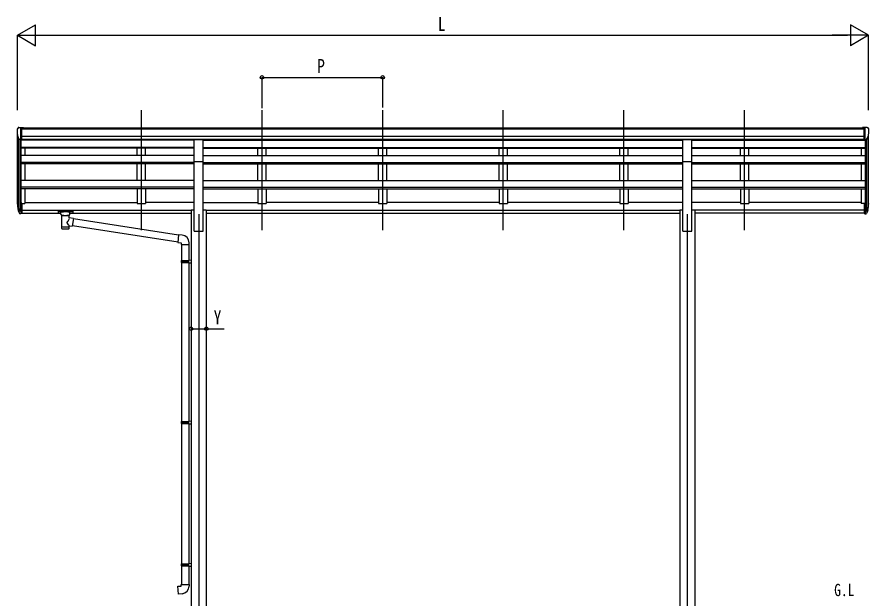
# Model space of a CAD drawing. Units: millimetres, scale not verified. Extents: x -10512 to 10512, y -7425 to 7425.
# Drawn here: x -4011 to 1045, y -4826 to -1370 of the extents above; entities that cross this region are included whole.
import ezdxf
from ezdxf.enums import TextEntityAlignment as Align

# ---------------------------------------------------------------- set-up
doc = ezdxf.new("R2010")
doc.units = ezdxf.units.MM
doc.header["$LTSCALE"] = 40
for name, color, linetype in [('0-2_USER1', 3, 'Continuous'), ('0-3_YKK_12', 2, 'Continuous'), ('0-4_YKK_13', 4, 'Continuous'), ('0-5_YKK_A1', 4, 'Continuous'), ('0-6_YKK_D', 6, 'Continuous')]:
    doc.layers.add(name, color=color, linetype=linetype)
doc.styles.add('ＭＳ ゴシック', font='')
doc.styles.get('ＭＳ ゴシック').set_extended_font_data('MS Gothic')

msp = doc.modelspace()

# ---------------------------------------------------------------- linework, layer by layer
at = {"layer": '0-3_YKK_12'}
for p, q in [((-3273.12, -2635.05), (-3273.12, -1923.83)), ((-2557.12, -2635.05), (-2557.12, -1923.83)), ((-1841.12, -2635.05), (-1841.12, -1923.83)), ((-1125.12, -2635.05), (-1125.12, -1923.83)), ((-409.12, -2635.05), (-409.12, -1923.83)), ((306.88, -2635.05), (306.88, -1923.83)), ((-2933.12, -2541.26), (-2933.12, -5612.11)), ((-33.12, -2541.26), (-33.12, -5588.69))]:
    msp.add_line(p, q, dxfattribs=at)
at = {"layer": '0-4_YKK_13'}
for p, q in [((-4011.12, -2036.05), (-4011.12, -2036.68)), ((-4004.21, -2027.24), (-4008.28, -2033.05)), ((-4001.12, -2026.68), (-4003.46, -2026.82)), ((-4001.12, -2026.68), (-3982.62, -2026.68)), ((-3989.12, -2099.66), (-3989.12, -2026.68)), ((-3982.62, -2026.68), (-3972.62, -2026.76)), ((-3982.62, -2098.66), (-3982.62, -2026.68)), ((-3972.62, -2028.28), (-3972.62, -2026.76)), ((1016.38, -2026.68), (1006.38, -2026.76)), ((1006.38, -2028.28), (1006.38, -2026.76)), ((1016.38, -2098.66), (1016.38, -2026.68)), ((1034.88, -2026.68), (1016.38, -2026.68)), ((1022.88, -2099.66), (1022.88, -2026.68)), ((1034.88, -2026.68), (1037.21, -2026.82)), ((1037.97, -2027.24), (1042.03, -2033.05)), ((1044.88, -2036.05), (1044.88, -2036.68)), ((-3996.75, -2097.85), (-4006.02, -2081.78)), ((-3989.12, -2099.66), (-3994.33, -2099.34)), ((-3982.62, -2098.66), (-3989.12, -2098.66)), ((-2960.62, -2096.7), (-2905.62, -2096.7)), ((-2960.62, -2228.62), (-2960.62, -2096.7)), ((-2905.62, -2228.62), (-2905.62, -2096.7)), ((-60.62, -2096.7), (-5.62, -2096.7)), ((-60.62, -2228.62), (-60.62, -2096.7)), ((-5.62, -2228.62), (-5.62, -2096.7)), ((1016.38, -2098.66), (1022.88, -2098.66)), ((1022.88, -2099.66), (1028.09, -2099.34)), ((1030.5, -2097.85), (1039.78, -2081.78)), ((-2960.62, -2228.62), (-2905.62, -2228.62)), ((-60.62, -2228.62), (-5.62, -2228.62)), ((-3989.12, -2475.96), (-3989.12, -2537.85)), ((-3982.62, -2475.96), (-3989.12, -2475.96)), ((-3982.62, -2475.96), (-3982.62, -2537.03)), ((1016.38, -2475.96), (1016.38, -2537.03)), ((1016.38, -2475.96), (1022.88, -2475.96)), ((1022.88, -2475.96), (1022.88, -2537.85)), ((-4006.73, -2502), (-3996.57, -2521.17)), ((-3995.56, -2519.92), (-4005.31, -2501.51)), ((-4004.15, -2518.86), (-3996.57, -2536.35)), ((-3989.12, -2520.67), (-3994.26, -2520.67)), ((-3989.12, -2522.67), (-3993.97, -2522.67)), ((-3982.62, -2514.27), (-3989.12, -2514.27)), ((-3982.62, -2519.67), (-3989.12, -2519.67)), ((-3767.62, -2522.74), (-3767.62, -2533.5)), ((-3767.62, -2522.93), (-3767.62, -2524.47)), ((-3765.62, -2522.07), (-3682.62, -2522.07)), ((-3765.62, -2524.25), (-3682.62, -2524.25)), ((-3680.62, -2522.74), (-3680.62, -2533.5)), ((1016.38, -2514.27), (1022.88, -2514.27)), ((1016.38, -2519.67), (1022.88, -2519.67)), ((1022.88, -2520.67), (1028.01, -2520.67)), ((1022.88, -2522.67), (1027.72, -2522.67)), ((1029.31, -2519.92), (1039.06, -2501.51)), ((1040.48, -2502), (1030.32, -2521.17)), ((1037.9, -2518.86), (1030.32, -2536.35)), ((-3989.12, -2537.85), (-3993.97, -2537.85)), ((-3982.62, -2537.03), (-3989.12, -2537.03)), ((-3765.62, -2534.16), (-3751.12, -2534.16)), ((-3751.12, -2540.97), (-3751.12, -2530.69)), ((-3747.02, -2545.47), (-3747.04, -2625.76)), ((-3701.22, -2563.04), (-3701.22, -2545.46)), ((-3676, -2566.95), (-3701.22, -2563.04)), ((-3697.12, -2540.97), (-3697.12, -2530.69)), ((-3697.12, -2534.16), (-3682.62, -2534.16)), ((-3676, -2566.95), (-3683.02, -2612.21)), ((-3052.16, -2665.79), (-3676.31, -2568.96)), ((1016.38, -2537.03), (1022.88, -2537.03)), ((1022.88, -2537.85), (1027.72, -2537.85)), ((-3701.21, -2625.76), (-3701.22, -2609.13)), ((-3701.22, -2609.39), (-3683.02, -2612.21)), ((-3055.83, -2707.73), (-3682.75, -2610.47)), ((-3031.4, -2665.57), (-3052.24, -2663.75)), ((-3036.32, -2721.32), (-2990.32, -2721.32)), ((-3034.32, -2721.32), (-3034.32, -2815.32)), ((-2992.32, -2721.32), (-2992.32, -2812.76)), ((-2990.32, -2721.32), (-2990.32, -2710.4)), ((-3036.32, -2817.32), (-3035.32, -2815.32)), ((-3036.32, -2817.32), (-2992.32, -2817.32)), ((-3036.32, -2817.32), (-3036.32, -2825.32)), ((-3036.32, -2825.32), (-2992.32, -2825.32)), ((-3036.32, -2825.32), (-3035.32, -2827.32)), ((-3035.32, -2815.32), (-2992.32, -2815.32)), ((-3035.32, -2827.32), (-2992.32, -2827.32)), ((-3034.32, -2827.32), (-3034.32, -3771.5)), ((-2996.8, -2817.32), (-2997.23, -2815.32)), ((-2994.32, -2812.82), (-2978.32, -2812.35)), ((-2994.32, -2814.82), (-2994.32, -2812.82)), ((-2994.32, -2814.82), (-2992.32, -2814.82)), ((-2994.32, -2829.82), (-2994.32, -2827.82)), ((-2994.32, -2829.82), (-2978.32, -2830.29)), ((-2992.32, -2829.87), (-2992.32, -3768.94)), ((-2978.32, -2812.35), (-2978.32, -2830.29)), ((-3036.32, -3773.5), (-3035.32, -3771.5)), ((-3036.32, -3773.5), (-2992.32, -3773.5)), ((-3036.32, -3773.5), (-3036.32, -3781.5)), ((-3036.32, -3781.5), (-2992.32, -3781.5)), ((-3036.32, -3781.5), (-3035.32, -3783.5)), ((-3035.32, -3771.5), (-2992.32, -3771.5)), ((-3035.32, -3783.5), (-2992.32, -3783.5)), ((-3034.32, -3783.5), (-3034.32, -4616.66)), ((-2996.8, -3773.5), (-2997.23, -3771.5)), ((-2994.32, -3769), (-2978.32, -3768.53)), ((-2994.32, -3771), (-2994.32, -3769)), ((-2994.32, -3771), (-2992.32, -3771)), ((-2994.32, -3786), (-2994.32, -3784)), ((-2994.32, -3786), (-2978.32, -3786.47)), ((-2992.32, -3786.06), (-2992.32, -4614.1)), ((-2978.32, -3768.53), (-2978.32, -3786.47)), ((-3036.32, -4618.66), (-3035.32, -4616.66)), ((-3036.32, -4618.66), (-2992.32, -4618.66)), ((-3036.32, -4618.66), (-3036.32, -4626.66)), ((-3036.32, -4626.66), (-2992.32, -4626.66)), ((-3036.32, -4626.66), (-3035.32, -4628.66)), ((-3035.32, -4616.66), (-2992.32, -4616.66)), ((-3035.32, -4628.66), (-2992.32, -4628.66)), ((-3034.32, -4628.66), (-3034.32, -4738.66)), ((-2996.8, -4618.66), (-2997.23, -4616.66)), ((-2994.32, -4614.16), (-2978.32, -4613.69)), ((-2994.32, -4616.16), (-2994.32, -4614.16)), ((-2994.32, -4616.16), (-2992.32, -4616.16)), ((-2994.32, -4631.16), (-2994.32, -4629.16)), ((-2994.32, -4631.16), (-2978.32, -4631.63)), ((-2992.32, -4631.22), (-2992.32, -4738.66)), ((-2978.32, -4613.69), (-2978.32, -4631.63)), ((-3036.32, -4738.66), (-2990.32, -4738.66)), ((-3036.32, -4748.66), (-3036.32, -4738.66)), ((-2990.32, -4738.66), (-2990.32, -4749.58))]:
    msp.add_line(p, q, dxfattribs=at)
for points in [[(-3767.62, -2522.74), (-3767.59, -2522.54), (-3767.5, -2522.4), (-3767.41, -2522.31), (-3767.3, -2522.25), (-3767.18, -2522.21), (-3766.89, -2522.14), (-3766.4, -2522.1), (-3765.86, -2522.08), (-3765.62, -2522.07)], [(-3682.62, -2522.07), (-3682.27, -2522.08), (-3681.74, -2522.1), (-3681.29, -2522.15), (-3680.99, -2522.23), (-3680.82, -2522.33), (-3680.7, -2522.47), (-3680.63, -2522.65), (-3680.62, -2522.74)], [(-3767.62, -2533.5), (-3767.59, -2533.69), (-3767.5, -2533.83), (-3767.41, -2533.92), (-3767.3, -2533.98), (-3767.18, -2534.03), (-3766.89, -2534.09), (-3766.4, -2534.14), (-3765.86, -2534.16), (-3765.62, -2534.16)], [(-3751.08, -2540.91), (-3751.11, -2541.27), (-3750.86, -2542.23), (-3750.34, -2543.11), (-3749.54, -2543.95), (-3748.43, -2544.75), (-3747.02, -2545.47)], [(-3701.22, -2545.46), (-3700.99, -2545.37), (-3699.64, -2544.63), (-3698.52, -2543.78), (-3697.77, -2542.92), (-3697.3, -2542.02), (-3697.13, -2541.13)], [(-3682.62, -2534.16), (-3682.27, -2534.16), (-3681.74, -2534.13), (-3681.29, -2534.08), (-3680.99, -2534), (-3680.82, -2533.9), (-3680.7, -2533.77), (-3680.63, -2533.59), (-3680.62, -2533.5)], [(-3052.24, -2663.75), (-3056.25, -2709.57), (-3036.32, -2711.32), (-3036.32, -2721.32)], [(-2996.8, -2817.32), (-2996.8, -2825.32), (-2997.23, -2827.32)], [(-2994.32, -2827.82), (-2992.32, -2827.82), (-2992.32, -2814.82)], [(-2996.8, -3773.5), (-2996.8, -3781.5), (-2997.23, -3783.5)], [(-2994.32, -3784), (-2992.32, -3784), (-2992.32, -3771)], [(-2996.8, -4618.66), (-2996.8, -4626.66), (-2997.23, -4628.66)], [(-2994.32, -4629.16), (-2992.32, -4629.16), (-2992.32, -4616.16)], [(-3031.4, -4794.41), (-3052.24, -4796.23), (-3056.25, -4750.41), (-3036.32, -4748.66)]]:
    msp.add_lwpolyline(points, dxfattribs=at)
for centre, radius, start, end in [((-4008.12, -2036.05), 3, 93, 180), ((-3809.12, -2036.68), 202, 180, 192.90261), ((-4003.4, -2027.82), 1, 93.5, 145), ((1037.15, -2027.82), 1, 35, 86.5), ((842.88, -2036.68), 202, 347.09739, 0), ((1041.88, -2036.05), 3, 0, 87), ((-3994.15, -2096.35), 3, 210, 266.5), ((1027.9, -2096.35), 3, 273.5, 330), ((-3920.46, -2479.83), 89.07, 174.49576, 194.41188), ((-3921.18, -2475.56), 88.05, 177.22392, 197.21071), ((954.93, -2475.56), 88.05, 342.78929, 2.77608), ((954.22, -2479.83), 89.07, 345.58812, 5.50424), ((-3875.91, -2482.78), 133.22, 183.27987, 195.71302), ((-3993.97, -2519.67), 3, 210, 270), ((-3994.26, -2519.17), 1.5, 210, 270), ((1027.72, -2519.67), 3, 270, 330), ((1028.01, -2519.17), 1.5, 270, 330), ((909.66, -2482.78), 133.22, 344.28698, 356.72013), ((-3993.97, -2534.85), 3, 210, 270), ((1027.72, -2534.85), 3, 270, 330), ((-3035.32, -2710.4), 45, 0, 85), ((-3035.32, -4749.58), 45, 275, 0)]:
    msp.add_arc(centre, radius, start, end, dxfattribs=at)
for centre, major_axis, ratio, start_param, end_param in [((-3765.62, -2524.47), (2, 0), 0.109601, 1.5707963, 3.1415927), ((-3724.12, -2530.69), (27, 0), 0.122176, 6.2831853, 9.424778), ((-3682.62, -2524.47), (2, 0), 0.109601, 0, 1.5707963), ((-3724.11, -2545.92), (-22.91, 0.42), 0.072511, 0.0008029, 1.5715993), ((-3724.11, -2547.55), (-22.91, 0.42), 0.072511, 0.0008029, 1.5715993), ((-3724.14, -2545.92), (22.92, 0.42), 0.07247, 4.71158, 6.2823764), ((-3724.14, -2547.55), (22.92, 0.42), 0.07247, 4.71158, 6.2823764), ((-3724.12, -2589.58), (-22.81, -26.62), 0.234429, 1.6855472, 3.1268519), ((-3713.12, -2540.97), (16, 0), 0.361356, 6.2636979, 6.2831853), ((-3724.12, -2625.76), (22.92, 0), 0.101955, 3.1415499, 6.2833984), ((-3724.12, -2613.32), (22.91, 0), 0.122865, 3.1415927, 6.2831853), ((-3721.57, -2586.94), (20.32, -22.25), 0.045535, 0.0389954, 1.3075346)]:
    msp.add_ellipse(centre, major_axis=major_axis, ratio=ratio, start_param=start_param, end_param=end_param, dxfattribs=at)
at = {"layer": '0-5_YKK_A1'}
for p, q in [((-4009.12, -2480.4), (-4009.12, -2065.03)), ((-3982.62, -2028.28), (1016.38, -2028.28)), ((-3982.62, -2033.63), (1016.38, -2033.63)), ((1042.88, -2480.4), (1042.88, -2065.03)), ((-4004.84, -2083.83), (-4004.84, -2502.4)), ((-3995.12, -2099.19), (-3995.12, -2520.4)), ((-3989.12, -2099.66), (-3989.12, -2475.96)), ((-2960.62, -2100.35), (-3989.12, -2100.35)), ((-3982.62, -2077.16), (1016.38, -2077.16)), ((-3982.62, -2094.83), (1016.38, -2094.83)), ((-2960.62, -2097.2), (-3982.62, -2097.2)), ((-3964.12, -2097.2), (-3964.12, -2100.35)), ((-3298.12, -2100.35), (-3298.12, -2097.2)), ((-3248.12, -2100.35), (-3248.12, -2097.2)), ((-2905.62, -2097.2), (-60.62, -2097.2)), ((-2905.62, -2100.35), (-60.62, -2100.35)), ((-2582.12, -2100.35), (-2582.12, -2097.2)), ((-2532.12, -2100.35), (-2532.12, -2097.2)), ((-1866.12, -2100.35), (-1866.12, -2097.2)), ((-1816.12, -2100.35), (-1816.12, -2097.2)), ((-1150.12, -2100.35), (-1150.12, -2097.2)), ((-1100.12, -2100.35), (-1100.12, -2097.2)), ((-434.12, -2100.35), (-434.12, -2097.2)), ((-384.12, -2100.35), (-384.12, -2097.2)), ((-5.62, -2097.32), (1016.38, -2097.32)), ((-5.62, -2100.35), (1022.88, -2100.35)), ((281.88, -2100.35), (281.88, -2097.32)), ((331.88, -2100.35), (331.88, -2097.32)), ((997.88, -2097.2), (997.88, -2100.35)), ((1022.88, -2099.66), (1022.88, -2475.96)), ((1028.88, -2099.19), (1028.88, -2520.4)), ((1038.59, -2083.83), (1038.59, -2502.4)), ((-2960.62, -2143.82), (-3989.12, -2143.82)), ((-2960.62, -2147.9), (-3989.12, -2147.9)), ((-3964.12, -2147.94), (-3964.12, -2192.92)), ((-3298.12, -2193.06), (-3298.12, -2147.9)), ((-3248.12, -2193.06), (-3248.12, -2147.9)), ((-2905.62, -2143.82), (-60.62, -2143.82)), ((-2905.62, -2147.9), (-60.62, -2147.9)), ((-2582.12, -2193.06), (-2582.12, -2147.9)), ((-2532.12, -2193.06), (-2532.12, -2147.9)), ((-1866.12, -2193.06), (-1866.12, -2147.9)), ((-1816.12, -2193.06), (-1816.12, -2147.9)), ((-1150.12, -2193.06), (-1150.12, -2147.9)), ((-1100.12, -2193.06), (-1100.12, -2147.9)), ((-434.12, -2193.06), (-434.12, -2147.9)), ((-384.12, -2193.06), (-384.12, -2147.9)), ((-5.62, -2143.82), (1022.88, -2143.82)), ((-5.62, -2147.9), (1022.88, -2147.9)), ((281.88, -2193.06), (281.88, -2147.9)), ((331.88, -2193.06), (331.88, -2147.9)), ((997.88, -2147.94), (997.88, -2192.92)), ((-2960.62, -2193.06), (-3989.12, -2193.06)), ((-2905.62, -2193.06), (-60.62, -2193.06)), ((-5.62, -2193.06), (1022.88, -2193.06)), ((-2960.62, -2233.79), (-3989.12, -2233.79)), ((-2960.62, -2235.28), (-3989.12, -2235.28)), ((-2960.62, -2242.08), (-3989.12, -2242.08)), ((-3964.12, -2242.11), (-3964.12, -2340.37)), ((-3298.12, -2340.37), (-3298.12, -2242.08)), ((-3248.12, -2340.37), (-3248.12, -2242.08)), ((-2960.62, -2641.26), (-2960.62, -2228.62)), ((-2905.62, -2641.26), (-2905.62, -2228.62)), ((-2905.62, -2233.79), (-60.62, -2233.79)), ((-2905.62, -2235.28), (-60.62, -2235.28)), ((-2905.62, -2242.08), (-60.62, -2242.08)), ((-2582.12, -2340.37), (-2582.12, -2242.08)), ((-2532.12, -2340.37), (-2532.12, -2242.08)), ((-1866.12, -2340.37), (-1866.12, -2242.08)), ((-1816.12, -2340.37), (-1816.12, -2242.08)), ((-1150.12, -2340.37), (-1150.12, -2242.08)), ((-1100.12, -2340.37), (-1100.12, -2242.08)), ((-434.12, -2340.37), (-434.12, -2242.08)), ((-384.12, -2340.37), (-384.12, -2242.08)), ((-60.62, -2641.26), (-60.62, -2228.62)), ((-5.62, -2641.26), (-5.62, -2228.62)), ((-5.62, -2233.79), (1022.88, -2233.79)), ((-5.62, -2235.28), (1022.88, -2235.28)), ((-5.62, -2242.08), (1022.88, -2242.08)), ((281.88, -2340.37), (281.88, -2242.08)), ((331.88, -2340.37), (331.88, -2242.08)), ((997.88, -2242.11), (997.88, -2340.37)), ((-2960.52, -2340.37), (-3989.12, -2340.37)), ((-2905.73, -2340.37), (-60.62, -2340.37)), ((-5.62, -2340.37), (1022.88, -2340.37)), ((-2960.46, -2379.58), (-3989.12, -2379.58)), ((-2960.54, -2381.06), (-3989.12, -2381.06)), ((-2960.53, -2390.71), (-3989.12, -2390.71)), ((-3964.12, -2390.63), (-3964.12, -2476.79)), ((-3298.12, -2390.71), (-3298.12, -2476.79)), ((-3248.12, -2390.71), (-3248.12, -2476.79)), ((-2905.79, -2379.58), (-60.62, -2379.58)), ((-2905.72, -2390.71), (-60.62, -2390.71)), ((-2905.7, -2381.06), (-60.62, -2381.06)), ((-2582.12, -2390.71), (-2582.12, -2476.79)), ((-2532.12, -2390.71), (-2532.12, -2476.79)), ((-1866.12, -2390.71), (-1866.12, -2476.79)), ((-1816.12, -2390.71), (-1816.12, -2476.79)), ((-1150.12, -2390.71), (-1150.12, -2476.79)), ((-1100.12, -2390.71), (-1100.12, -2476.79)), ((-434.12, -2390.71), (-434.12, -2476.79)), ((-384.12, -2390.71), (-384.12, -2476.79)), ((-5.62, -2379.58), (1022.88, -2379.58)), ((-5.62, -2381.06), (1022.88, -2381.06)), ((-5.62, -2390.71), (1022.88, -2390.71)), ((281.88, -2390.71), (281.88, -2476.79)), ((331.88, -2390.71), (331.88, -2476.79)), ((997.88, -2390.63), (997.88, -2476.79)), ((-3982.62, -2476.79), (-3964.12, -2476.79)), ((-3964.12, -2471.99), (-3298.12, -2471.99)), ((-3298.12, -2476.79), (-3248.12, -2476.79)), ((-2960.39, -2471.99), (-3248.12, -2471.99)), ((-2960.39, -2471.99), (-3248.12, -2471.99)), ((-2905.86, -2471.99), (-2582.12, -2471.99)), ((-2582.12, -2476.79), (-2532.12, -2476.79)), ((-1866.12, -2471.99), (-2532.12, -2471.99)), ((-1866.12, -2476.79), (-1816.12, -2476.79)), ((-1150.12, -2471.99), (-1816.12, -2471.99)), ((-1150.12, -2476.79), (-1100.12, -2476.79)), ((-434.12, -2471.99), (-1100.12, -2471.99)), ((-434.12, -2476.79), (-384.12, -2476.79)), ((-60.62, -2471.99), (-384.12, -2471.99)), ((281.88, -2471.99), (-5.62, -2471.99)), ((281.88, -2476.79), (331.88, -2476.79)), ((997.88, -2471.99), (331.88, -2471.99)), ((1016.38, -2476.79), (997.88, -2476.79)), ((-3982.62, -2516.12), (-2978.32, -2516.12)), ((-3982.62, -2517.48), (-2978.32, -2517.48)), ((-2978.32, -2514.88), (-2960.62, -2514.88)), ((-2978.32, -2514.88), (-2978.32, -5391.26)), ((-2905.62, -2514.88), (-2887.92, -2514.88)), ((-2887.92, -2514.88), (-2887.92, -5391.26)), ((-2887.92, -2516.3), (-78.45, -2516.3)), ((-2887.92, -2517.68), (-78.32, -2517.68)), ((-78.32, -2514.88), (-60.62, -2514.88)), ((-78.32, -2514.88), (-78.32, -5391.26)), ((-5.62, -2514.88), (12.08, -2514.88)), ((12.08, -2514.88), (12.08, -5391.26)), ((1016.38, -2517.68), (12.08, -2517.68)), ((1016.38, -2516.3), (12.2, -2516.3)), ((-3982.62, -2534.85), (-3751.12, -2534.85)), ((-3697.12, -2534.85), (-2978.32, -2534.85)), ((-2887.92, -2534.85), (-78.32, -2534.85)), ((1016.38, -2534.85), (12.08, -2534.85)), ((-2960.88, -2641.26), (-2905.88, -2641.26)), ((-60.62, -2641.26), (-5.62, -2641.26))]:
    msp.add_line(p, q, dxfattribs=at)
at = {"layer": '0-6_YKK_D'}
for p, q in [((-4009.12, -1478.28), (-3900.87, -1415.78)), ((-3900.87, -1540.78), (-3900.87, -1415.78)), ((1042.88, -1478.28), (934.62, -1415.78)), ((934.62, -1415.78), (934.62, -1540.78)), ((-4009.12, -1923.83), (-4009.12, -1477.28)), ((-4009.12, -1478.28), (-3900.87, -1540.78)), ((-4009.12, -1478.28), (-3792.62, -1478.28)), ((-3884.12, -1478.28), (917.88, -1478.28)), ((1042.88, -1478.28), (826.37, -1478.28)), ((1042.88, -1478.28), (934.62, -1540.78)), ((1042.88, -1923.83), (1042.88, -1477.28)), ((-2557.12, -1910.87), (-2557.12, -1727.28)), ((-2557.12, -1728.28), (-1841.12, -1728.28)), ((-1841.12, -1907.99), (-1841.12, -1727.28)), ((-2978.32, -3220.76), (-2978.32, -3219.76)), ((-2887.92, -3220.76), (-2887.92, -3219.76))]:
    msp.add_line(p, q, dxfattribs=at)
msp.add_lwpolyline([(-2978.32, -3220.76), (-2887.92, -3220.76), (-2782.09, -3220.76)], dxfattribs=at)
for centre in [(-2557.12, -1728.28), (-1841.12, -1728.28), (-2978.32, -3220.76), (-2887.92, -3220.76)]:
    msp.add_circle(centre, 10.62, dxfattribs=at)

# ---------------------------------------------------------------- texts
at = {"layer": '0-2_USER1', "style": 'ＭＳ ゴシック', "width": 0.8}
msp.add_text('G.L', height=73.31, dxfattribs=at).set_placement((838.55, -4830.66), align=Align.BOTTOM_LEFT)
at = {"layer": '0-6_YKK_D', "style": 'ＭＳ ゴシック', "width": 0.8}
for s, p in [('L', (-1513.12, -1477.28)), ('P', (-2229.12, -1726.61)), ('Y', (-2843.76, -3219.09))]:
    msp.add_text(s, height=82.48, dxfattribs=at).set_placement(p, align=Align.BOTTOM_LEFT)

doc.saveas('drawing.dxf')
